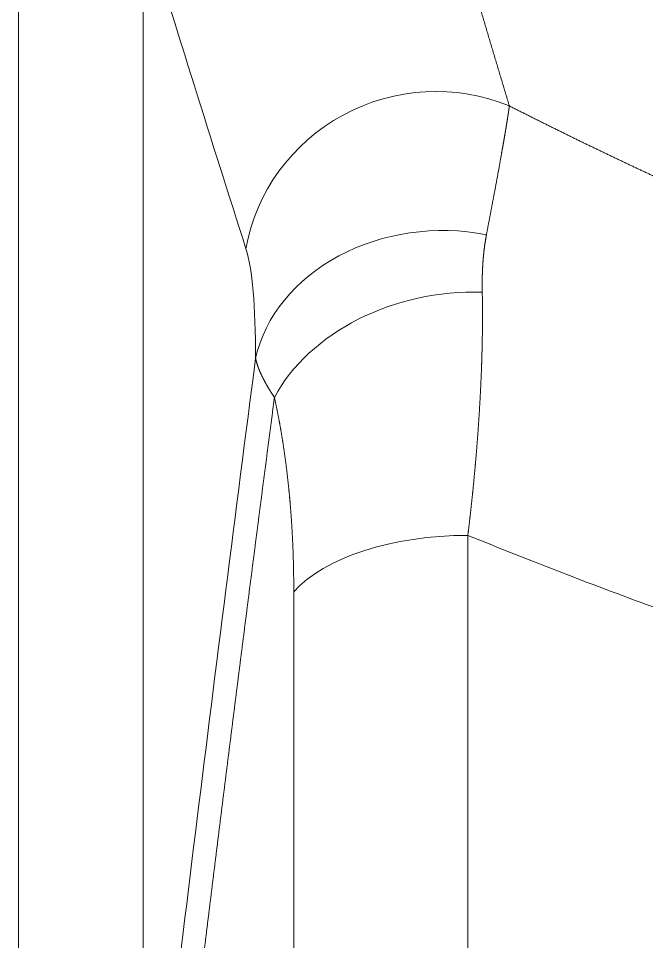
# Model space of a CAD drawing. Header units: millimetres. Extents: x 4664 to 8864, y -38 to 2932.
# Drawn here: x 7904.04 to 7908.35, y 2175.76 to 2182.09 of the extents above; entities that cross this region are included whole.
import ezdxf

# ---------------------------------------------------------------- set-up
doc = ezdxf.new("R2010")
doc.units = ezdxf.units.MM

msp = doc.modelspace()

# ---------------------------------------------------------------- linework, layer by layer
at = {"lineweight": 5}
for p, q in [((7904.0363, 2186.1942), (7904.0363, 2173.688)), ((7904.8924, 2173.5136), (7904.8924, 2182.7664)), ((7907.1203, 2178.5454), (7907.1203, 2157.2276)), ((7905.9256, 2157.6393), (7905.9256, 2178.1583))]:
    msp.add_line(p, q, dxfattribs=at)
for centre, major_axis, ratio, start_param, end_param in [((7906.8817, 2180.3173), (-1.2437, -0.3983), 0.973166, 3.996707, 5.81164), ((7906.9479, 2179.5652), (-1.3059, -0.0012), 0.820837, 4.479806, 6.099138), ((7906.9877, 2179.2403), (-1.2764, -0.2763), 0.732263, 4.37509, 5.734721), ((7913.5019, 2195.3371), (8.8397, 54.288), 0.099808, 1.878029, 2.000683), ((7907.1203, 2177.896), (-1.3059, 0), 0.497219, 4.712389, 5.867354)]:
    msp.add_ellipse(centre, major_axis=major_axis, ratio=ratio, start_param=start_param, end_param=end_param, dxfattribs=at)
for points, knots in [([(7906.7513, 2183.7218), (7906.7549, 2183.7092), (7906.7621, 2183.684), (7906.773, 2183.6461), (7906.7838, 2183.6082), (7906.7946, 2183.5703), (7906.8055, 2183.5323), (7906.8164, 2183.4943), (7906.8273, 2183.4564), (7906.8382, 2183.4184), (7906.8491, 2183.3803), (7906.8601, 2183.3423), (7906.8711, 2183.3042), (7906.882, 2183.2661), (7906.893, 2183.228), (7906.9041, 2183.1899), (7906.9151, 2183.1517), (7906.9261, 2183.1136), (7906.9372, 2183.0754), (7906.9483, 2183.0372), (7906.9594, 2182.9989), (7906.9705, 2182.9607), (7906.9816, 2182.9224), (7906.9928, 2182.8841), (7907.0039, 2182.8458), (7907.0151, 2182.8075), (7907.0263, 2182.7691), (7907.0375, 2182.7308), (7907.0488, 2182.6924), (7907.06, 2182.6539), (7907.0713, 2182.6155), (7907.0826, 2182.5771), (7907.0939, 2182.5386), (7907.1052, 2182.5001), (7907.1165, 2182.4616), (7907.1279, 2182.423), (7907.1392, 2182.3845), (7907.1506, 2182.3459), (7907.162, 2182.3073), (7907.1734, 2182.2687), (7907.1848, 2182.23), (7907.1963, 2182.1914), (7907.2077, 2182.1527), (7907.2192, 2182.114), (7907.2307, 2182.0753), (7907.2422, 2182.0365), (7907.2538, 2181.9978), (7907.2653, 2181.959), (7907.2769, 2181.9202), (7907.2885, 2181.8814), (7907.3001, 2181.8425), (7907.3117, 2181.8037), (7907.3233, 2181.7648), (7907.3349, 2181.7259), (7907.3466, 2181.6869), (7907.3583, 2181.648), (7907.37, 2181.609), (7907.3817, 2181.57), (7907.3934, 2181.531), (7907.4012, 2181.505), (7907.4052, 2181.492)], [0, 0, 0, 0, 0.016733, 0.033484, 0.050253, 0.06704, 0.083845, 0.100667, 0.117507, 0.134366, 0.151241, 0.168135, 0.185047, 0.201976, 0.218923, 0.235888, 0.252871, 0.269872, 0.28689, 0.303927, 0.320981, 0.338053, 0.355143, 0.37225, 0.389376, 0.406519, 0.42368, 0.440859, 0.458056, 0.475271, 0.492503, 0.509753, 0.527021, 0.544307, 0.561611, 0.578933, 0.596272, 0.613629, 0.631004, 0.648397, 0.665808, 0.683237, 0.700683, 0.718147, 0.735629, 0.753129, 0.770647, 0.788182, 0.805736, 0.823307, 0.840896, 0.858503, 0.876128, 0.89377, 0.911431, 0.929109, 0.946805, 0.964519, 0.98225, 1, 1, 1, 1]), ([(7907.4052, 2181.492), (7907.4051, 2181.4914), (7907.4049, 2181.4901), (7907.4046, 2181.4882), (7907.4044, 2181.4862), (7907.4041, 2181.4843), (7907.4038, 2181.4822), (7907.4036, 2181.4802), (7907.4033, 2181.4782), (7907.403, 2181.4761), (7907.4027, 2181.474), (7907.4024, 2181.4718), (7907.4021, 2181.4696), (7907.4018, 2181.4674), (7907.4015, 2181.4652), (7907.4012, 2181.463), (7907.4008, 2181.4607), (7907.4005, 2181.4584), (7907.4002, 2181.456), (7907.3998, 2181.4537), (7907.3995, 2181.4513), (7907.3991, 2181.4488), (7907.3988, 2181.4464), (7907.3984, 2181.4439), (7907.398, 2181.4414), (7907.3976, 2181.4388), (7907.3973, 2181.4362), (7907.3969, 2181.4336), (7907.3965, 2181.431), (7907.3961, 2181.4283), (7907.3956, 2181.4256), (7907.3952, 2181.4229), (7907.3948, 2181.4201), (7907.3944, 2181.4173), (7907.3939, 2181.4145), (7907.3935, 2181.4116), (7907.393, 2181.4087), (7907.3926, 2181.4058), (7907.3921, 2181.4028), (7907.3916, 2181.3998), (7907.3912, 2181.3968), (7907.3907, 2181.3937), (7907.3902, 2181.3906), (7907.3897, 2181.3875), (7907.3892, 2181.3843), (7907.3887, 2181.3811), (7907.3882, 2181.3779), (7907.3876, 2181.3746), (7907.3871, 2181.3713), (7907.3865, 2181.368), (7907.386, 2181.3646), (7907.3854, 2181.3612), (7907.3849, 2181.3577), (7907.3843, 2181.3542), (7907.3837, 2181.3507), (7907.3831, 2181.3471), (7907.3825, 2181.3436), (7907.3819, 2181.3399), (7907.3813, 2181.3362), (7907.3807, 2181.3325), (7907.3801, 2181.3288), (7907.3794, 2181.325), (7907.3788, 2181.3212), (7907.3781, 2181.3173), (7907.3775, 2181.3134), (7907.3768, 2181.3095), (7907.3761, 2181.3055), (7907.3754, 2181.3015), (7907.3747, 2181.2974), (7907.374, 2181.2933), (7907.3733, 2181.2892), (7907.3726, 2181.285), (7907.3719, 2181.2808), (7907.3711, 2181.2765), (7907.3704, 2181.2722), (7907.3696, 2181.2679), (7907.3689, 2181.2635), (7907.3681, 2181.2591), (7907.3673, 2181.2546), (7907.3665, 2181.2501), (7907.3658, 2181.2456), (7907.3649, 2181.241), (7907.3641, 2181.2363), (7907.3633, 2181.2317), (7907.3625, 2181.2269), (7907.3616, 2181.2222), (7907.3608, 2181.2174), (7907.3599, 2181.2125), (7907.3591, 2181.2076), (7907.3582, 2181.2027), (7907.3573, 2181.1977), (7907.3564, 2181.1927), (7907.3555, 2181.1876), (7907.3546, 2181.1825), (7907.3537, 2181.1773), (7907.3528, 2181.1721), (7907.3518, 2181.1668), (7907.3484, 2181.1477), (7907.3419, 2181.1117), (7907.3316, 2181.0547), (7907.3193, 2180.988), (7907.3096, 2180.9356), (7907.3035, 2180.9026), (7907.3017, 2180.8929), (7907.2998, 2180.8832), (7907.298, 2180.8734), (7907.2962, 2180.8635), (7907.2943, 2180.8536), (7907.2924, 2180.8436), (7907.2905, 2180.8336), (7907.2886, 2180.8235), (7907.2867, 2180.8133), (7907.2848, 2180.8031), (7907.2828, 2180.7928), (7907.2809, 2180.7825), (7907.2789, 2180.7721), (7907.2769, 2180.7616), (7907.2749, 2180.751), (7907.2729, 2180.7404), (7907.2709, 2180.7298), (7907.2689, 2180.7191), (7907.2668, 2180.7083), (7907.2648, 2180.6974), (7907.2627, 2180.6865), (7907.2606, 2180.6756), (7907.2585, 2180.6646), (7907.2564, 2180.6535), (7907.2543, 2180.6423), (7907.2522, 2180.6311), (7907.2501, 2180.6199), (7907.2487, 2180.6123), (7907.2479, 2180.6085)], [0, 0, 0, 0, 0.004416, 0.008849, 0.013298, 0.017763, 0.022244, 0.026741, 0.031255, 0.035785, 0.040332, 0.044895, 0.049474, 0.054069, 0.058681, 0.063309, 0.067953, 0.072614, 0.077291, 0.081985, 0.086695, 0.091421, 0.096164, 0.100923, 0.105698, 0.11049, 0.115298, 0.120123, 0.124964, 0.129821, 0.134695, 0.139585, 0.144492, 0.149416, 0.154355, 0.159311, 0.164284, 0.169273, 0.174279, 0.179301, 0.184339, 0.189394, 0.194465, 0.199553, 0.204658, 0.209779, 0.214916, 0.22007, 0.22524, 0.230427, 0.235631, 0.240851, 0.246087, 0.25134, 0.256609, 0.261895, 0.267198, 0.272517, 0.277852, 0.283204, 0.288573, 0.293958, 0.299359, 0.304777, 0.310212, 0.315663, 0.32113, 0.326615, 0.332115, 0.337632, 0.343166, 0.348716, 0.354283, 0.359866, 0.365465, 0.371082, 0.376714, 0.382363, 0.388029, 0.393711, 0.39941, 0.405125, 0.410856, 0.416604, 0.422369, 0.42815, 0.433947, 0.439761, 0.445591, 0.451438, 0.457301, 0.46318, 0.469076, 0.474989, 0.480918, 0.486863, 0.492824, 0.498802, 0.551679, 0.610925, 0.676554, 0.748572, 0.757234, 0.765897, 0.774561, 0.783226, 0.791892, 0.800559, 0.809226, 0.817894, 0.826563, 0.835232, 0.843902, 0.852573, 0.861244, 0.869915, 0.878587, 0.887259, 0.895931, 0.904604, 0.913277, 0.921949, 0.930622, 0.939295, 0.947968, 0.95664, 0.965313, 0.973985, 0.982657, 0.991329, 1, 1, 1, 1]), ([(7907.4052, 2181.492), (7907.4132, 2181.488), (7907.4292, 2181.4799), (7907.4531, 2181.4677), (7907.4771, 2181.4556), (7907.5011, 2181.4435), (7907.5251, 2181.4315), (7907.549, 2181.4195), (7907.573, 2181.4075), (7907.5969, 2181.3955), (7907.6209, 2181.3836), (7907.6448, 2181.3717), (7907.6687, 2181.3598), (7907.6926, 2181.348), (7907.7165, 2181.3362), (7907.7404, 2181.3244), (7907.7643, 2181.3126), (7907.7881, 2181.3009), (7907.812, 2181.2892), (7907.8358, 2181.2775), (7907.8597, 2181.2658), (7907.8835, 2181.2542), (7907.9073, 2181.2426), (7907.9311, 2181.2311), (7907.9549, 2181.2195), (7907.9787, 2181.208), (7908.0025, 2181.1965), (7908.0263, 2181.1851), (7908.05, 2181.1737), (7908.0738, 2181.1623), (7908.0975, 2181.1509), (7908.1213, 2181.1396), (7908.145, 2181.1282), (7908.1687, 2181.117), (7908.1924, 2181.1057), (7908.2161, 2181.0945), (7908.2398, 2181.0833), (7908.2635, 2181.0721), (7908.2871, 2181.061), (7908.3108, 2181.0498), (7908.3344, 2181.0387), (7908.3581, 2181.0277), (7908.3817, 2181.0166), (7908.4053, 2181.0056), (7908.4289, 2180.9947), (7908.4525, 2180.9837), (7908.4761, 2180.9728), (7908.4996, 2180.9619), (7908.5232, 2180.951), (7908.5467, 2180.9402), (7908.5703, 2180.9293), (7908.5938, 2180.9185), (7908.6173, 2180.9078), (7908.6408, 2180.897), (7908.6643, 2180.8863), (7908.6878, 2180.8757), (7908.7113, 2180.865), (7908.7348, 2180.8544), (7908.7582, 2180.8438), (7908.7816, 2180.8332), (7908.8051, 2180.8226), (7908.8285, 2180.8121), (7908.8519, 2180.8016), (7908.8753, 2180.7912), (7908.8987, 2180.7807), (7908.9221, 2180.7703), (7908.9454, 2180.7599), (7908.9688, 2180.7496), (7908.9921, 2180.7392), (7909.0155, 2180.7289), (7909.0388, 2180.7186), (7909.0621, 2180.7084), (7909.0854, 2180.6982), (7909.1087, 2180.688), (7909.1319, 2180.6778), (7909.1552, 2180.6676), (7909.1785, 2180.6575), (7909.2017, 2180.6474), (7909.2249, 2180.6373), (7909.2481, 2180.6273), (7909.2713, 2180.6173), (7909.2945, 2180.6073), (7909.3177, 2180.5973), (7909.3409, 2180.5874), (7909.364, 2180.5775), (7909.3872, 2180.5676), (7909.4103, 2180.5577), (7909.4334, 2180.5479), (7909.4566, 2180.5381), (7909.4797, 2180.5283), (7909.5027, 2180.5185), (7909.5258, 2180.5088), (7909.5489, 2180.4991), (7909.5719, 2180.4894), (7909.595, 2180.4798), (7909.618, 2180.4701), (7909.641, 2180.4605), (7909.664, 2180.4509), (7909.687, 2180.4414), (7909.71, 2180.4319), (7909.7329, 2180.4224), (7909.7559, 2180.4129), (7909.7788, 2180.4034), (7909.8018, 2180.394), (7909.8247, 2180.3846), (7909.8476, 2180.3752), (7909.8705, 2180.3659), (7909.8933, 2180.3566), (7910.0846, 2180.2788), (7910.4438, 2180.1365), (7910.9723, 2179.9376), (7911.4986, 2179.7499), (7912.0223, 2179.5731), (7912.3874, 2179.4567), (7912.593, 2179.3932), (7912.64, 2179.3788), (7912.6871, 2179.3644), (7912.7341, 2179.3502), (7912.7811, 2179.336), (7912.8281, 2179.3218), (7912.8751, 2179.3078), (7912.9221, 2179.2938), (7912.9691, 2179.28), (7913.0161, 2179.2662), (7913.0631, 2179.2524), (7913.11, 2179.2388), (7913.157, 2179.2252), (7913.204, 2179.2117), (7913.251, 2179.1983), (7913.2979, 2179.185), (7913.3449, 2179.1717), (7913.3918, 2179.1585), (7913.4388, 2179.1455), (7913.4857, 2179.1324), (7913.5326, 2179.1195), (7913.5796, 2179.1066), (7913.6265, 2179.0938), (7913.6734, 2179.0811), (7913.7203, 2179.0685), (7913.7672, 2179.0559), (7913.8141, 2179.0435), (7913.861, 2179.0311), (7913.9079, 2179.0187), (7913.9547, 2179.0065), (7914.0016, 2178.9943), (7914.0484, 2178.9823), (7914.0953, 2178.9702), (7914.1421, 2178.9583), (7914.189, 2178.9464), (7914.2358, 2178.9347), (7914.2826, 2178.923), (7914.3294, 2178.9113), (7914.3762, 2178.8998), (7914.423, 2178.8883), (7914.4698, 2178.8769), (7914.5165, 2178.8656), (7914.5633, 2178.8543), (7914.6101, 2178.8432), (7914.6568, 2178.8321), (7914.7035, 2178.8211), (7914.7502, 2178.8101), (7914.797, 2178.7993), (7914.8437, 2178.7885), (7914.8904, 2178.7778), (7914.937, 2178.7671), (7914.9837, 2178.7566), (7915.0304, 2178.7461), (7915.077, 2178.7357), (7915.1236, 2178.7253), (7915.1703, 2178.7151), (7915.2169, 2178.7049), (7915.2635, 2178.6948), (7915.3101, 2178.6847), (7915.3567, 2178.6748), (7915.4032, 2178.6649), (7915.4498, 2178.6551), (7915.4963, 2178.6454), (7915.5429, 2178.6357), (7915.5894, 2178.6261), (7915.6359, 2178.6166), (7915.6824, 2178.6072), (7915.7289, 2178.5978), (7915.7753, 2178.5885), (7915.8218, 2178.5793), (7915.8682, 2178.5702), (7915.9147, 2178.5611), (7915.9611, 2178.5521), (7916.0075, 2178.5432), (7916.0539, 2178.5343), (7916.1003, 2178.5256), (7916.1466, 2178.5169), (7916.193, 2178.5082), (7916.2393, 2178.4997), (7916.2856, 2178.4912), (7916.3319, 2178.4828), (7916.3782, 2178.4745), (7916.4245, 2178.4662), (7916.4707, 2178.458), (7916.517, 2178.4499), (7916.5632, 2178.4419), (7916.6094, 2178.4339), (7916.6556, 2178.426), (7916.7018, 2178.4182), (7916.748, 2178.4105), (7916.7941, 2178.4028), (7916.8403, 2178.3952), (7916.8864, 2178.3876), (7916.9325, 2178.3802), (7916.9786, 2178.3728), (7917.0246, 2178.3655), (7917.0707, 2178.3582), (7917.1167, 2178.3511), (7917.1627, 2178.344), (7917.2087, 2178.3369), (7917.2547, 2178.33), (7917.3007, 2178.3231), (7917.3467, 2178.3163), (7917.3926, 2178.3095), (7917.4385, 2178.3028), (7917.4844, 2178.2962), (7917.5303, 2178.2897), (7917.5761, 2178.2832), (7917.622, 2178.2769), (7917.6678, 2178.2705), (7917.7136, 2178.2643), (7917.7594, 2178.2581), (7917.8052, 2178.252), (7917.8509, 2178.246), (7917.8967, 2178.24), (7917.9424, 2178.2341), (7917.9881, 2178.2283), (7918.0338, 2178.2225), (7918.0642, 2178.2187), (7918.0794, 2178.2168)], [0, 0, 0, 0, 0.002443, 0.004884, 0.007322, 0.009759, 0.012193, 0.014626, 0.017056, 0.019484, 0.02191, 0.024334, 0.026756, 0.029176, 0.031594, 0.03401, 0.036423, 0.038835, 0.041244, 0.043651, 0.046056, 0.048459, 0.05086, 0.053259, 0.055656, 0.058051, 0.060443, 0.062834, 0.065222, 0.067608, 0.069992, 0.072374, 0.074754, 0.077132, 0.079508, 0.081882, 0.084253, 0.086623, 0.08899, 0.091356, 0.093719, 0.09608, 0.098439, 0.100796, 0.103151, 0.105503, 0.107854, 0.110202, 0.112549, 0.114893, 0.117235, 0.119576, 0.121914, 0.12425, 0.126583, 0.128915, 0.131245, 0.133572, 0.135898, 0.138221, 0.140542, 0.142861, 0.145179, 0.147493, 0.149806, 0.152117, 0.154426, 0.156732, 0.159037, 0.161339, 0.163639, 0.165938, 0.168234, 0.170528, 0.172819, 0.175109, 0.177397, 0.179682, 0.181966, 0.184247, 0.186527, 0.188804, 0.191079, 0.193352, 0.195623, 0.197891, 0.200158, 0.202423, 0.204685, 0.206946, 0.209204, 0.21146, 0.213714, 0.215966, 0.218216, 0.220464, 0.22271, 0.224953, 0.227195, 0.229434, 0.231671, 0.233907, 0.23614, 0.238371, 0.2406, 0.242826, 0.245051, 0.247274, 0.249494, 0.300775, 0.351418, 0.401426, 0.4508, 0.499541, 0.503925, 0.508305, 0.512683, 0.517057, 0.521428, 0.525796, 0.530161, 0.534523, 0.538882, 0.543237, 0.54759, 0.551939, 0.556286, 0.560629, 0.564969, 0.569306, 0.573641, 0.577972, 0.582299, 0.586624, 0.590946, 0.595265, 0.59958, 0.603893, 0.608203, 0.612509, 0.616812, 0.621113, 0.62541, 0.629704, 0.633996, 0.638284, 0.642569, 0.646851, 0.65113, 0.655406, 0.659679, 0.663949, 0.668216, 0.67248, 0.676741, 0.680999, 0.685254, 0.689506, 0.693754, 0.698, 0.702243, 0.706483, 0.71072, 0.714954, 0.719184, 0.723412, 0.727637, 0.731859, 0.736078, 0.740294, 0.744507, 0.748717, 0.752924, 0.757128, 0.761329, 0.765527, 0.769722, 0.773914, 0.778103, 0.782289, 0.786472, 0.790653, 0.79483, 0.799004, 0.803176, 0.807344, 0.81151, 0.815673, 0.819832, 0.823989, 0.828143, 0.832294, 0.836442, 0.840587, 0.844729, 0.848868, 0.853005, 0.857138, 0.861269, 0.865396, 0.869521, 0.873643, 0.877762, 0.881878, 0.885991, 0.890101, 0.894209, 0.898313, 0.902415, 0.906514, 0.91061, 0.914703, 0.918793, 0.92288, 0.926965, 0.931046, 0.935125, 0.939201, 0.943274, 0.947344, 0.951412, 0.955476, 0.959538, 0.963597, 0.967653, 0.971706, 0.975757, 0.979804, 0.983849, 0.987891, 0.99193, 0.995966, 1, 1, 1, 1]), ([(7907.2479, 2180.6085), (7907.2477, 2180.607), (7907.2471, 2180.604), (7907.2462, 2180.5995), (7907.2454, 2180.5949), (7907.2446, 2180.5903), (7907.2438, 2180.5857), (7907.243, 2180.5811), (7907.2422, 2180.5765), (7907.2414, 2180.5718), (7907.2407, 2180.5671), (7907.2399, 2180.5624), (7907.2392, 2180.5577), (7907.2385, 2180.5529), (7907.2378, 2180.5482), (7907.2371, 2180.5434), (7907.2364, 2180.5386), (7907.2357, 2180.5338), (7907.2351, 2180.5289), (7907.2344, 2180.5241), (7907.2338, 2180.5192), (7907.2332, 2180.5143), (7907.2326, 2180.5094), (7907.232, 2180.5044), (7907.2314, 2180.4995), (7907.2308, 2180.4945), (7907.2303, 2180.4895), (7907.2297, 2180.4844), (7907.2292, 2180.4794), (7907.2287, 2180.4743), (7907.2282, 2180.4693), (7907.2277, 2180.4642), (7907.2272, 2180.459), (7907.2267, 2180.4539), (7907.2263, 2180.4487), (7907.2258, 2180.4435), (7907.2254, 2180.4383), (7907.225, 2180.4331), (7907.2246, 2180.4279), (7907.2242, 2180.4226), (7907.2238, 2180.4173), (7907.2235, 2180.412), (7907.2231, 2180.4067), (7907.2228, 2180.4013), (7907.2225, 2180.396), (7907.2221, 2180.3906), (7907.2219, 2180.3852), (7907.2216, 2180.3798), (7907.2213, 2180.3743), (7907.221, 2180.3689), (7907.2208, 2180.3634), (7907.2206, 2180.3579), (7907.2203, 2180.3523), (7907.2201, 2180.3468), (7907.22, 2180.3412), (7907.2198, 2180.3356), (7907.2196, 2180.33), (7907.2195, 2180.3244), (7907.2193, 2180.3188), (7907.2192, 2180.3131), (7907.2191, 2180.3074), (7907.219, 2180.3017), (7907.2189, 2180.296), (7907.2189, 2180.2902), (7907.2188, 2180.2845), (7907.2188, 2180.2787), (7907.2187, 2180.2729), (7907.2187, 2180.267), (7907.2187, 2180.2612), (7907.2187, 2180.2553), (7907.2188, 2180.2494), (7907.2188, 2180.2435), (7907.2189, 2180.2376), (7907.2189, 2180.2316), (7907.219, 2180.2257), (7907.2191, 2180.2197), (7907.2192, 2180.2157), (7907.2192, 2180.2137)], [0, 0, 0, 0, 0.012627, 0.025273, 0.037937, 0.05062, 0.063321, 0.076041, 0.088779, 0.101536, 0.114311, 0.127105, 0.139918, 0.152749, 0.165599, 0.178468, 0.191356, 0.204262, 0.217187, 0.230132, 0.243095, 0.256077, 0.269077, 0.282097, 0.295136, 0.308194, 0.321271, 0.334367, 0.347482, 0.360617, 0.37377, 0.386943, 0.400135, 0.413346, 0.426576, 0.439826, 0.453095, 0.466384, 0.479692, 0.493019, 0.506366, 0.519732, 0.533117, 0.546522, 0.559947, 0.573391, 0.586855, 0.600339, 0.613842, 0.627365, 0.640907, 0.654469, 0.668051, 0.681653, 0.695274, 0.708915, 0.722576, 0.736257, 0.749958, 0.763679, 0.77742, 0.79118, 0.804961, 0.818762, 0.832582, 0.846423, 0.860284, 0.874164, 0.888065, 0.901986, 0.915928, 0.929889, 0.943871, 0.957873, 0.971895, 0.985937, 1, 1, 1, 1]), ([(7907.2192, 2180.2137), (7907.2193, 2180.2111), (7907.2194, 2180.2059), (7907.2195, 2180.1981), (7907.2197, 2180.1903), (7907.2198, 2180.1825), (7907.2199, 2180.1746), (7907.22, 2180.1668), (7907.2201, 2180.1589), (7907.2202, 2180.1511), (7907.2203, 2180.1432), (7907.2204, 2180.1354), (7907.2205, 2180.1275), (7907.2205, 2180.1196), (7907.2206, 2180.1117), (7907.2206, 2180.1038), (7907.2207, 2180.0959), (7907.2207, 2180.0879), (7907.2207, 2180.08), (7907.2208, 2180.0721), (7907.2208, 2180.0641), (7907.2208, 2180.0561), (7907.2208, 2180.0482), (7907.2208, 2180.0402), (7907.2208, 2180.0322), (7907.2207, 2180.0242), (7907.2207, 2180.0162), (7907.2207, 2180.0082), (7907.2206, 2180.0002), (7907.2206, 2179.9922), (7907.2205, 2179.9842), (7907.2205, 2179.9761), (7907.2204, 2179.9681), (7907.2203, 2179.96), (7907.2202, 2179.952), (7907.2201, 2179.9439), (7907.22, 2179.9358), (7907.2199, 2179.9278), (7907.2198, 2179.9197), (7907.2197, 2179.9116), (7907.2196, 2179.9035), (7907.2194, 2179.8954), (7907.2193, 2179.8872), (7907.2191, 2179.8791), (7907.219, 2179.871), (7907.2188, 2179.8628), (7907.2186, 2179.8547), (7907.2185, 2179.8465), (7907.2183, 2179.8384), (7907.2181, 2179.8302), (7907.2179, 2179.8221), (7907.2177, 2179.8139), (7907.2175, 2179.8057), (7907.2173, 2179.7975), (7907.217, 2179.7893), (7907.2168, 2179.7811), (7907.2166, 2179.7729), (7907.2163, 2179.7647), (7907.2161, 2179.7565), (7907.2158, 2179.7482), (7907.2156, 2179.74), (7907.2153, 2179.7318), (7907.215, 2179.7235), (7907.2147, 2179.7153), (7907.2145, 2179.707), (7907.2142, 2179.6987), (7907.2139, 2179.6905), (7907.2135, 2179.6822), (7907.2132, 2179.6739), (7907.2129, 2179.6656), (7907.2126, 2179.6573), (7907.2123, 2179.649), (7907.2119, 2179.6407), (7907.2116, 2179.6324), (7907.2112, 2179.6241), (7907.2109, 2179.6158), (7907.2105, 2179.6075), (7907.2101, 2179.5992), (7907.2097, 2179.5908), (7907.2094, 2179.5825), (7907.209, 2179.5741), (7907.2086, 2179.5658), (7907.2082, 2179.5574), (7907.2078, 2179.5491), (7907.2074, 2179.5407), (7907.2069, 2179.5324), (7907.2065, 2179.524), (7907.2061, 2179.5156), (7907.2056, 2179.5072), (7907.2052, 2179.4989), (7907.2047, 2179.4905), (7907.2043, 2179.4821), (7907.2038, 2179.4737), (7907.2034, 2179.4653), (7907.2029, 2179.4569), (7907.2024, 2179.4485), (7907.2019, 2179.4401), (7907.2014, 2179.4316), (7907.2009, 2179.4232), (7907.2004, 2179.4148), (7907.1999, 2179.4064), (7907.1994, 2179.3979), (7907.1989, 2179.3895), (7907.1984, 2179.3811), (7907.1978, 2179.3726), (7907.1973, 2179.3642), (7907.1967, 2179.3557), (7907.1962, 2179.3473), (7907.1956, 2179.3388), (7907.1951, 2179.3304), (7907.1945, 2179.3219), (7907.1939, 2179.3134), (7907.1933, 2179.305), (7907.1928, 2179.2965), (7907.1922, 2179.288), (7907.1916, 2179.2795), (7907.191, 2179.2711), (7907.1904, 2179.2626), (7907.1898, 2179.2541), (7907.1891, 2179.2456), (7907.1885, 2179.2371), (7907.1879, 2179.2286), (7907.1872, 2179.2201), (7907.1866, 2179.2116), (7907.186, 2179.2031), (7907.1853, 2179.1946), (7907.1847, 2179.1861), (7907.184, 2179.1776), (7907.1833, 2179.1691), (7907.1826, 2179.1606), (7907.182, 2179.1521), (7907.1813, 2179.1436), (7907.1806, 2179.135), (7907.1799, 2179.1265), (7907.1792, 2179.118), (7907.1785, 2179.1095), (7907.1778, 2179.1009), (7907.1771, 2179.0924), (7907.1763, 2179.0839), (7907.1756, 2179.0754), (7907.1749, 2179.0668), (7907.1741, 2179.0583), (7907.1734, 2179.0497), (7907.1726, 2179.0412), (7907.1719, 2179.0327), (7907.1711, 2179.0241), (7907.1704, 2179.0156), (7907.1696, 2179.007), (7907.1688, 2178.9985), (7907.168, 2178.99), (7907.1672, 2178.9814), (7907.1664, 2178.9729), (7907.1656, 2178.9643), (7907.1648, 2178.9558), (7907.164, 2178.9472), (7907.1632, 2178.9387), (7907.1624, 2178.9301), (7907.1616, 2178.9216), (7907.1608, 2178.913), (7907.1599, 2178.9045), (7907.1591, 2178.8959), (7907.1582, 2178.8874), (7907.1574, 2178.8788), (7907.1565, 2178.8702), (7907.1557, 2178.8617), (7907.1548, 2178.8531), (7907.1539, 2178.8446), (7907.1531, 2178.836), (7907.1522, 2178.8275), (7907.1513, 2178.8189), (7907.1504, 2178.8103), (7907.1495, 2178.8018), (7907.1486, 2178.7932), (7907.1477, 2178.7847), (7907.1468, 2178.7761), (7907.1459, 2178.7676), (7907.1449, 2178.759), (7907.144, 2178.7505), (7907.1431, 2178.7419), (7907.1421, 2178.7333), (7907.1412, 2178.7248), (7907.1403, 2178.7162), (7907.1393, 2178.7077), (7907.1383, 2178.6991), (7907.1374, 2178.6906), (7907.1364, 2178.682), (7907.1354, 2178.6735), (7907.1345, 2178.6649), (7907.1335, 2178.6564), (7907.1325, 2178.6478), (7907.1315, 2178.6393), (7907.1305, 2178.6307), (7907.1295, 2178.6222), (7907.1285, 2178.6136), (7907.1275, 2178.6051), (7907.1265, 2178.5966), (7907.1254, 2178.588), (7907.1244, 2178.5795), (7907.1234, 2178.5709), (7907.1223, 2178.5624), (7907.1213, 2178.5539), (7907.1206, 2178.5482), (7907.1203, 2178.5453)], [0, 0, 0, 0, 0.005446, 0.010888, 0.016325, 0.021758, 0.027188, 0.032612, 0.038033, 0.04345, 0.048862, 0.05427, 0.059674, 0.065074, 0.070469, 0.07586, 0.081247, 0.08663, 0.092008, 0.097382, 0.102752, 0.108117, 0.113479, 0.118836, 0.124188, 0.129537, 0.134881, 0.140221, 0.145556, 0.150887, 0.156214, 0.161537, 0.166855, 0.172169, 0.177478, 0.182783, 0.188084, 0.19338, 0.198672, 0.20396, 0.209243, 0.214522, 0.219797, 0.225067, 0.230333, 0.235594, 0.240851, 0.246103, 0.251351, 0.256595, 0.261834, 0.267069, 0.2723, 0.277525, 0.282747, 0.287964, 0.293177, 0.298385, 0.303588, 0.308788, 0.313982, 0.319173, 0.324358, 0.32954, 0.334717, 0.339889, 0.345057, 0.35022, 0.355379, 0.360533, 0.365683, 0.370828, 0.375969, 0.381105, 0.386237, 0.391364, 0.396487, 0.401605, 0.406718, 0.411827, 0.416932, 0.422031, 0.427127, 0.432217, 0.437304, 0.442385, 0.447462, 0.452535, 0.457602, 0.462666, 0.467724, 0.472778, 0.477828, 0.482873, 0.487913, 0.492948, 0.497979, 0.503006, 0.508027, 0.513045, 0.518057, 0.523065, 0.528068, 0.533067, 0.538061, 0.54305, 0.548035, 0.553015, 0.55799, 0.562961, 0.567927, 0.572888, 0.577845, 0.582797, 0.587744, 0.592687, 0.597625, 0.602558, 0.607487, 0.61241, 0.61733, 0.622244, 0.627154, 0.632059, 0.63696, 0.641855, 0.646746, 0.651633, 0.656514, 0.661391, 0.666263, 0.671131, 0.675993, 0.680851, 0.685705, 0.690553, 0.695397, 0.700236, 0.70507, 0.7099, 0.714725, 0.719545, 0.72436, 0.729171, 0.733976, 0.738777, 0.743574, 0.748365, 0.753152, 0.757934, 0.762711, 0.767484, 0.772252, 0.777015, 0.781773, 0.786526, 0.791275, 0.796019, 0.800758, 0.805492, 0.810222, 0.814947, 0.819666, 0.824382, 0.829092, 0.833798, 0.838498, 0.843194, 0.847886, 0.852572, 0.857254, 0.861931, 0.866603, 0.87127, 0.875932, 0.88059, 0.885243, 0.889891, 0.894534, 0.899173, 0.903806, 0.908435, 0.913059, 0.917678, 0.922292, 0.926902, 0.931507, 0.936107, 0.940702, 0.945292, 0.949878, 0.954458, 0.959034, 0.963605, 0.968171, 0.972733, 0.977289, 0.981841, 0.986388, 0.99093, 0.995468, 1, 1, 1, 1]), ([(7905.7931, 2179.4919), (7905.7923, 2179.493), (7905.7907, 2179.4954), (7905.7884, 2179.4989), (7905.786, 2179.5024), (7905.7837, 2179.5059), (7905.7815, 2179.5093), (7905.7792, 2179.5128), (7905.777, 2179.5162), (7905.7748, 2179.5196), (7905.7726, 2179.523), (7905.7704, 2179.5264), (7905.7683, 2179.5298), (7905.7662, 2179.5331), (7905.7641, 2179.5364), (7905.762, 2179.5398), (7905.7599, 2179.5431), (7905.7579, 2179.5464), (7905.7559, 2179.5496), (7905.7539, 2179.5529), (7905.752, 2179.5561), (7905.75, 2179.5593), (7905.7481, 2179.5626), (7905.7463, 2179.5657), (7905.7444, 2179.5689), (7905.7425, 2179.5721), (7905.7407, 2179.5752), (7905.7389, 2179.5784), (7905.7372, 2179.5815), (7905.7354, 2179.5846), (7905.7337, 2179.5877), (7905.732, 2179.5907), (7905.7303, 2179.5938), (7905.7286, 2179.5968), (7905.727, 2179.5998), (7905.7253, 2179.6028), (7905.7237, 2179.6058), (7905.7222, 2179.6088), (7905.7206, 2179.6118), (7905.7191, 2179.6147), (7905.7176, 2179.6176), (7905.7161, 2179.6206), (7905.7146, 2179.6235), (7905.7131, 2179.6263), (7905.7117, 2179.6292), (7905.7103, 2179.6321), (7905.7089, 2179.6349), (7905.7076, 2179.6377), (7905.7062, 2179.6405), (7905.7049, 2179.6433), (7905.7036, 2179.6461), (7905.7023, 2179.6489), (7905.701, 2179.6516), (7905.6998, 2179.6543), (7905.6986, 2179.6571), (7905.6974, 2179.6598), (7905.6962, 2179.6625), (7905.695, 2179.6651), (7905.6939, 2179.6678), (7905.6928, 2179.6704), (7905.6917, 2179.6731), (7905.6906, 2179.6757), (7905.6895, 2179.6783), (7905.6885, 2179.6809), (7905.6874, 2179.6834), (7905.6864, 2179.686), (7905.6855, 2179.6885), (7905.6845, 2179.6911), (7905.6835, 2179.6936), (7905.6826, 2179.6961), (7905.6817, 2179.6986), (7905.6808, 2179.701), (7905.6799, 2179.7035), (7905.6791, 2179.7059), (7905.6782, 2179.7083), (7905.6774, 2179.7107), (7905.6766, 2179.7131), (7905.6758, 2179.7155), (7905.6751, 2179.7179), (7905.6743, 2179.7202), (7905.6736, 2179.7226), (7905.6729, 2179.7249), (7905.6722, 2179.7272), (7905.6715, 2179.7295), (7905.6709, 2179.7318), (7905.6702, 2179.7341), (7905.6696, 2179.7363), (7905.669, 2179.7385), (7905.6684, 2179.7408), (7905.6678, 2179.743), (7905.6673, 2179.7452), (7905.6668, 2179.7474), (7905.6662, 2179.7495), (7905.6657, 2179.7517), (7905.6652, 2179.7538), (7905.6648, 2179.7559), (7905.6643, 2179.758), (7905.664, 2179.7594), (7905.6639, 2179.7601)], [0, 0, 0, 0, 0.011506, 0.02299, 0.034453, 0.045894, 0.057313, 0.06871, 0.080085, 0.091438, 0.102768, 0.114077, 0.125364, 0.136628, 0.147871, 0.159091, 0.170288, 0.181464, 0.192617, 0.203747, 0.214855, 0.225941, 0.237004, 0.248044, 0.259062, 0.270057, 0.281029, 0.291979, 0.302905, 0.313809, 0.32469, 0.335548, 0.346384, 0.357196, 0.367985, 0.378751, 0.389495, 0.400215, 0.410911, 0.421585, 0.432236, 0.442863, 0.453467, 0.464047, 0.474604, 0.485138, 0.495649, 0.506136, 0.516599, 0.527039, 0.537456, 0.547849, 0.558218, 0.568564, 0.578886, 0.589184, 0.599459, 0.609709, 0.619937, 0.63014, 0.640319, 0.650475, 0.660607, 0.670715, 0.680799, 0.690859, 0.700895, 0.710907, 0.720895, 0.730858, 0.740798, 0.750714, 0.760606, 0.770473, 0.780317, 0.790136, 0.799931, 0.809701, 0.819448, 0.82917, 0.838868, 0.848542, 0.858191, 0.867816, 0.877417, 0.886993, 0.896545, 0.906072, 0.915575, 0.925054, 0.934508, 0.943937, 0.953342, 0.962723, 0.972079, 0.981411, 0.990718, 1, 1, 1, 1]), ([(7905.7931, 2179.4919), (7905.7916, 2179.4805), (7905.7886, 2179.4577), (7905.7842, 2179.4236), (7905.7797, 2179.3896), (7905.7752, 2179.3555), (7905.7708, 2179.3214), (7905.7663, 2179.2874), (7905.7619, 2179.2533), (7905.7574, 2179.2193), (7905.753, 2179.1853), (7905.7485, 2179.1513), (7905.7441, 2179.1174), (7905.7397, 2179.0834), (7905.7352, 2179.0495), (7905.7308, 2179.0156), (7905.7264, 2178.9816), (7905.722, 2178.9477), (7905.7176, 2178.9139), (7905.7132, 2178.88), (7905.7088, 2178.8462), (7905.7044, 2178.8123), (7905.7, 2178.7785), (7905.6956, 2178.7447), (7905.6913, 2178.7109), (7905.6869, 2178.6771), (7905.6825, 2178.6434), (7905.6782, 2178.6096), (7905.6738, 2178.5759), (7905.6694, 2178.5422), (7905.6651, 2178.5085), (7905.6607, 2178.4748), (7905.6564, 2178.4411), (7905.6521, 2178.4075), (7905.6477, 2178.3738), (7905.6434, 2178.3402), (7905.6391, 2178.3066), (7905.6348, 2178.273), (7905.6304, 2178.2394), (7905.6261, 2178.2059), (7905.6218, 2178.1723), (7905.6175, 2178.1388), (7905.6132, 2178.1053), (7905.6089, 2178.0718), (7905.6047, 2178.0383), (7905.6004, 2178.0048), (7905.5961, 2177.9714), (7905.5918, 2177.938), (7905.5876, 2177.9045), (7905.5833, 2177.8711), (7905.579, 2177.8377), (7905.5748, 2177.8044), (7905.5705, 2177.771), (7905.5663, 2177.7377), (7905.562, 2177.7043), (7905.5578, 2177.671), (7905.5536, 2177.6377), (7905.5493, 2177.6044), (7905.5451, 2177.5712), (7905.5409, 2177.5379), (7905.5367, 2177.5047), (7905.5325, 2177.4715), (7905.5283, 2177.4383), (7905.5241, 2177.4051), (7905.5199, 2177.3719), (7905.5157, 2177.3388), (7905.5115, 2177.3056), (7905.5073, 2177.2725), (7905.5031, 2177.2394), (7905.499, 2177.2063), (7905.4948, 2177.1732), (7905.4906, 2177.1402), (7905.4865, 2177.1071), (7905.4823, 2177.0741), (7905.4781, 2177.0411), (7905.474, 2177.0081), (7905.4699, 2176.9751), (7905.4657, 2176.9421), (7905.4616, 2176.9092), (7905.4575, 2176.8762), (7905.4533, 2176.8433), (7905.4492, 2176.8104), (7905.4451, 2176.7775), (7905.441, 2176.7447), (7905.4369, 2176.7118), (7905.4328, 2176.679), (7905.4287, 2176.6462), (7905.4246, 2176.6134), (7905.4205, 2176.5806), (7905.4164, 2176.5478), (7905.4124, 2176.5151), (7905.4083, 2176.4823), (7905.4042, 2176.4496), (7905.4001, 2176.4169), (7905.3961, 2176.3842), (7905.392, 2176.3515), (7905.388, 2176.3189), (7905.3839, 2176.2862), (7905.3799, 2176.2536), (7905.3758, 2176.221), (7905.3718, 2176.1884), (7905.3678, 2176.1558), (7905.3638, 2176.1233), (7905.3597, 2176.0907), (7905.3557, 2176.0582), (7905.3517, 2176.0257), (7905.3477, 2175.9932), (7905.3437, 2175.9607), (7905.3397, 2175.9283), (7905.3357, 2175.8958), (7905.3317, 2175.8634), (7905.3278, 2175.831), (7905.3238, 2175.7986), (7905.3198, 2175.7662), (7905.3158, 2175.7338), (7905.3119, 2175.7015), (7905.3079, 2175.6692), (7905.3039, 2175.6369), (7905.3, 2175.6046), (7905.2961, 2175.5723), (7905.2921, 2175.54), (7905.2882, 2175.5078), (7905.2842, 2175.4756), (7905.2803, 2175.4433), (7905.2764, 2175.4111), (7905.2725, 2175.379), (7905.2685, 2175.3468), (7905.2646, 2175.3147), (7905.2607, 2175.2825), (7905.2568, 2175.2504), (7905.2529, 2175.2183), (7905.249, 2175.1863), (7905.2452, 2175.1542), (7905.2413, 2175.1222), (7905.2374, 2175.0901), (7905.2335, 2175.0581), (7905.2296, 2175.0261), (7905.2258, 2174.9941), (7905.2219, 2174.9622), (7905.2181, 2174.9302), (7905.2142, 2174.8983), (7905.2104, 2174.8664), (7905.2065, 2174.8345), (7905.2027, 2174.8026), (7905.1989, 2174.7708), (7905.195, 2174.739), (7905.1912, 2174.7071), (7905.1874, 2174.6753), (7905.1836, 2174.6435), (7905.1798, 2174.6118), (7905.176, 2174.58), (7905.1721, 2174.5483), (7905.1684, 2174.5166), (7905.1646, 2174.4848), (7905.1608, 2174.4532), (7905.157, 2174.4215), (7905.1532, 2174.3898), (7905.1494, 2174.3582), (7905.1457, 2174.3266), (7905.1419, 2174.295), (7905.1381, 2174.2634), (7905.1344, 2174.2318), (7905.1306, 2174.2003), (7905.1269, 2174.1688), (7905.1231, 2174.1372), (7905.1194, 2174.1058), (7905.1157, 2174.0743), (7905.1119, 2174.0428), (7905.1082, 2174.0114), (7905.1045, 2173.9799), (7905.1008, 2173.9485), (7905.0971, 2173.9171), (7905.0934, 2173.8858), (7905.0897, 2173.8544), (7905.086, 2173.8231), (7905.0823, 2173.7917), (7905.0786, 2173.7604), (7905.0749, 2173.7292), (7905.0724, 2173.7083), (7905.0712, 2173.6979)], [0, 0, 0, 0, 0.00581, 0.011619, 0.017426, 0.023231, 0.029034, 0.034836, 0.040636, 0.046434, 0.05223, 0.058024, 0.063817, 0.069608, 0.075397, 0.081184, 0.08697, 0.092753, 0.098535, 0.104316, 0.110094, 0.11587, 0.121645, 0.127418, 0.133189, 0.138959, 0.144726, 0.150492, 0.156256, 0.162019, 0.167779, 0.173538, 0.179294, 0.185049, 0.190803, 0.196554, 0.202304, 0.208051, 0.213797, 0.219542, 0.225284, 0.231025, 0.236763, 0.2425, 0.248236, 0.253969, 0.2597, 0.26543, 0.271158, 0.276884, 0.282608, 0.288331, 0.294051, 0.29977, 0.305487, 0.311202, 0.316916, 0.322627, 0.328337, 0.334045, 0.339751, 0.345455, 0.351157, 0.356858, 0.362557, 0.368254, 0.373949, 0.379642, 0.385333, 0.391023, 0.396711, 0.402397, 0.408081, 0.413763, 0.419443, 0.425122, 0.430799, 0.436473, 0.442146, 0.447818, 0.453487, 0.459155, 0.46482, 0.470484, 0.476146, 0.481806, 0.487464, 0.493121, 0.498775, 0.504428, 0.510079, 0.515728, 0.521375, 0.52702, 0.532664, 0.538305, 0.543945, 0.549583, 0.555219, 0.560853, 0.566485, 0.572116, 0.577744, 0.583371, 0.588996, 0.594619, 0.60024, 0.605859, 0.611477, 0.617092, 0.622706, 0.628318, 0.633927, 0.639535, 0.645142, 0.650746, 0.656348, 0.661949, 0.667547, 0.673144, 0.678739, 0.684332, 0.689923, 0.695512, 0.7011, 0.706685, 0.712269, 0.717851, 0.72343, 0.729008, 0.734584, 0.740159, 0.745731, 0.751301, 0.75687, 0.762436, 0.768001, 0.773564, 0.779125, 0.784684, 0.790241, 0.795796, 0.80135, 0.806901, 0.812451, 0.817998, 0.823544, 0.829088, 0.83463, 0.84017, 0.845708, 0.851244, 0.856779, 0.862311, 0.867842, 0.87337, 0.878897, 0.884422, 0.889945, 0.895466, 0.900985, 0.906502, 0.912017, 0.91753, 0.923042, 0.928551, 0.934059, 0.939564, 0.945068, 0.95057, 0.95607, 0.961568, 0.967064, 0.972558, 0.97805, 0.983541, 0.989029, 0.994515, 1, 1, 1, 1]), ([(7905.9256, 2178.1583), (7905.9256, 2178.1613), (7905.9256, 2178.1674), (7905.9256, 2178.1764), (7905.9256, 2178.1855), (7905.9255, 2178.1945), (7905.9255, 2178.2035), (7905.9254, 2178.2125), (7905.9254, 2178.2215), (7905.9253, 2178.2305), (7905.9252, 2178.2395), (7905.9251, 2178.2485), (7905.925, 2178.2574), (7905.9249, 2178.2664), (7905.9248, 2178.2753), (7905.9246, 2178.2843), (7905.9245, 2178.2932), (7905.9243, 2178.3021), (7905.9241, 2178.311), (7905.924, 2178.3199), (7905.9238, 2178.3288), (7905.9236, 2178.3376), (7905.9234, 2178.3465), (7905.9231, 2178.3553), (7905.9229, 2178.3642), (7905.9227, 2178.373), (7905.9224, 2178.3818), (7905.9222, 2178.3906), (7905.9219, 2178.3994), (7905.9216, 2178.4082), (7905.9213, 2178.417), (7905.921, 2178.4258), (7905.9207, 2178.4345), (7905.9204, 2178.4433), (7905.9201, 2178.452), (7905.9197, 2178.4607), (7905.9194, 2178.4695), (7905.919, 2178.4782), (7905.9186, 2178.4869), (7905.9182, 2178.4956), (7905.9178, 2178.5042), (7905.9174, 2178.5129), (7905.917, 2178.5216), (7905.9166, 2178.5302), (7905.9162, 2178.5389), (7905.9157, 2178.5475), (7905.9153, 2178.5561), (7905.9148, 2178.5647), (7905.9143, 2178.5733), (7905.9138, 2178.5819), (7905.9133, 2178.5905), (7905.9128, 2178.5991), (7905.9123, 2178.6076), (7905.9118, 2178.6162), (7905.9113, 2178.6247), (7905.9107, 2178.6333), (7905.9102, 2178.6418), (7905.9096, 2178.6503), (7905.909, 2178.6588), (7905.9084, 2178.6673), (7905.9078, 2178.6758), (7905.9072, 2178.6843), (7905.9066, 2178.6927), (7905.906, 2178.7012), (7905.9053, 2178.7096), (7905.9047, 2178.7181), (7905.904, 2178.7265), (7905.9034, 2178.7349), (7905.9027, 2178.7433), (7905.902, 2178.7517), (7905.9013, 2178.7601), (7905.9006, 2178.7685), (7905.8999, 2178.7768), (7905.8991, 2178.7852), (7905.8984, 2178.7935), (7905.8976, 2178.8019), (7905.8969, 2178.8102), (7905.8961, 2178.8185), (7905.8953, 2178.8268), (7905.8945, 2178.8352), (7905.8937, 2178.8434), (7905.8929, 2178.8517), (7905.8921, 2178.86), (7905.8912, 2178.8683), (7905.8904, 2178.8765), (7905.8895, 2178.8848), (7905.8887, 2178.893), (7905.8878, 2178.9012), (7905.8869, 2178.9094), (7905.886, 2178.9176), (7905.8851, 2178.9258), (7905.8842, 2178.934), (7905.8833, 2178.9422), (7905.8824, 2178.9504), (7905.8814, 2178.9585), (7905.8804, 2178.9667), (7905.8795, 2178.9748), (7905.8785, 2178.983), (7905.8775, 2178.9911), (7905.8765, 2178.9992), (7905.8755, 2179.0073), (7905.8745, 2179.0154), (7905.8735, 2179.0235), (7905.8724, 2179.0316), (7905.8714, 2179.0396), (7905.8703, 2179.0477), (7905.8693, 2179.0557), (7905.8682, 2179.0638), (7905.8671, 2179.0718), (7905.866, 2179.0798), (7905.8649, 2179.0878), (7905.8638, 2179.0958), (7905.8626, 2179.1038), (7905.8615, 2179.1118), (7905.8603, 2179.1198), (7905.8592, 2179.1277), (7905.858, 2179.1357), (7905.8568, 2179.1436), (7905.8556, 2179.1516), (7905.8544, 2179.1595), (7905.8532, 2179.1674), (7905.852, 2179.1753), (7905.8508, 2179.1832), (7905.8495, 2179.1911), (7905.8483, 2179.199), (7905.847, 2179.2069), (7905.8457, 2179.2148), (7905.8445, 2179.2226), (7905.8432, 2179.2305), (7905.8419, 2179.2383), (7905.8405, 2179.2461), (7905.8392, 2179.2539), (7905.8379, 2179.2617), (7905.8365, 2179.2695), (7905.8352, 2179.2773), (7905.8338, 2179.2851), (7905.8324, 2179.2929), (7905.8311, 2179.3007), (7905.8297, 2179.3084), (7905.8283, 2179.3162), (7905.8268, 2179.3239), (7905.8254, 2179.3316), (7905.824, 2179.3393), (7905.8225, 2179.3471), (7905.8211, 2179.3548), (7905.8196, 2179.3624), (7905.8181, 2179.3701), (7905.8166, 2179.3778), (7905.8151, 2179.3855), (7905.8136, 2179.3931), (7905.8121, 2179.4008), (7905.8106, 2179.4084), (7905.8091, 2179.416), (7905.8075, 2179.4237), (7905.8059, 2179.4313), (7905.8044, 2179.4389), (7905.8028, 2179.4465), (7905.8012, 2179.4541), (7905.7996, 2179.4616), (7905.798, 2179.4692), (7905.7964, 2179.4768), (7905.7947, 2179.4843), (7905.7937, 2179.4893), (7905.7931, 2179.4919)], [0, 0, 0, 0, 0.006025, 0.01205, 0.018076, 0.024102, 0.030129, 0.036157, 0.042184, 0.048213, 0.054242, 0.060272, 0.066303, 0.072335, 0.078367, 0.0844, 0.090434, 0.096469, 0.102505, 0.108542, 0.11458, 0.120619, 0.126659, 0.132701, 0.138743, 0.144787, 0.150832, 0.156879, 0.162926, 0.168975, 0.175026, 0.181078, 0.187131, 0.193186, 0.199243, 0.205301, 0.21136, 0.217422, 0.223485, 0.22955, 0.235616, 0.241685, 0.247755, 0.253827, 0.259901, 0.265977, 0.272055, 0.278136, 0.284218, 0.290302, 0.296388, 0.302477, 0.308568, 0.314661, 0.320756, 0.326854, 0.332954, 0.339056, 0.345161, 0.351269, 0.357378, 0.363491, 0.369606, 0.375723, 0.381843, 0.387966, 0.394092, 0.40022, 0.406351, 0.412485, 0.418622, 0.424762, 0.430905, 0.43705, 0.443199, 0.44935, 0.455505, 0.461663, 0.467824, 0.473988, 0.480155, 0.486326, 0.4925, 0.498677, 0.504858, 0.511042, 0.517229, 0.52342, 0.529614, 0.535812, 0.542013, 0.548218, 0.554427, 0.560639, 0.566855, 0.573074, 0.579298, 0.585525, 0.591756, 0.597991, 0.60423, 0.610472, 0.616719, 0.62297, 0.629224, 0.635483, 0.641746, 0.648013, 0.654284, 0.660559, 0.666839, 0.673123, 0.679411, 0.685703, 0.692, 0.698301, 0.704607, 0.710917, 0.717232, 0.723551, 0.729874, 0.736203, 0.742535, 0.748873, 0.755215, 0.761562, 0.767914, 0.77427, 0.780631, 0.786998, 0.793369, 0.799744, 0.806125, 0.812511, 0.818902, 0.825298, 0.831699, 0.838105, 0.844516, 0.850932, 0.857353, 0.86378, 0.870212, 0.876649, 0.883092, 0.88954, 0.895993, 0.902451, 0.908916, 0.915385, 0.92186, 0.928341, 0.934827, 0.941319, 0.947816, 0.954319, 0.960827, 0.967342, 0.973862, 0.980388, 0.986919, 0.993457, 1, 1, 1, 1]), ([(7917.9884, 2175.8432), (7917.5224, 2175.8906), (7916.592, 2176.0019), (7915.2016, 2176.2189), (7914.278, 2176.397), (7913.5865, 2176.5433), (7913.3563, 2176.5942), (7913.0112, 2176.6737), (7912.8387, 2176.7142), (7912.6376, 2176.7629), (7912.5371, 2176.7876), (7912.4869, 2176.8001), (7912.4618, 2176.8063), (7912.4492, 2176.8094), (7912.4429, 2176.811), (7912.4398, 2176.8118), (7912.4382, 2176.8122), (7912.4375, 2176.8123), (7912.4371, 2176.8125), (7912.4369, 2176.8125), (7911.9868, 2176.9247), (7911.0905, 2177.1649), (7909.7563, 2177.5734), (7908.4323, 2178.0305), (7907.5565, 2178.3682), (7907.1203, 2178.5454)], [0, 0, 0, 0, 0.125, 0.25, 0.375, 0.375, 0.4375, 0.4375, 0.46875, 0.484375, 0.492187, 0.496094, 0.498047, 0.499023, 0.499512, 0.499756, 0.499878, 0.499939, 0.499939, 0.5, 0.5, 0.625, 0.75, 0.875, 1, 1, 1, 1])]:
    msp.add_open_spline(points, degree=3, knots=knots, dxfattribs=at)
for points in [[(7905.5976, 2180.5123), (7905.3606, 2181.2524), (7905.1254, 2182.003), (7904.8924, 2182.7664)], [(7905.6639, 2179.7601), (7905.6635, 2180.1206), (7905.6419, 2180.3738), (7905.5976, 2180.5123)]]:
    msp.add_open_spline(points, degree=3, dxfattribs=at)

doc.saveas('drawing.dxf')
